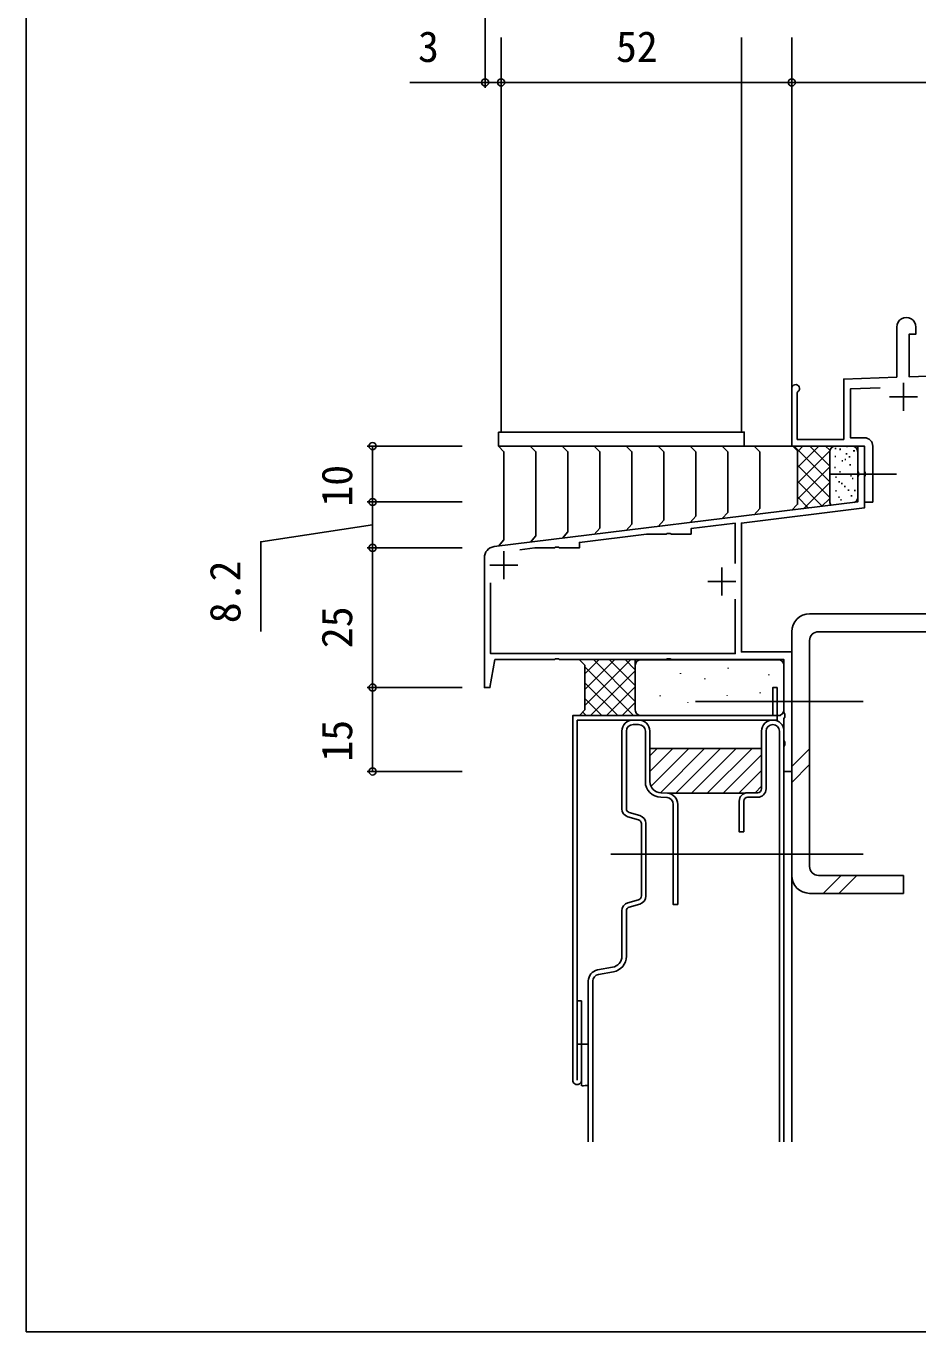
# Model space of a CAD drawing. Units: millimetres, scale not verified. Extents: x -438 to 438, y -233 to 230.
# Drawn here: x -436.9 to -277.3, y -232.9 to 0.7 of the extents above; entities that cross this region are included whole.
import ezdxf
from ezdxf.enums import TextEntityAlignment as Align

# ---------------------------------------------------------------- set-up
doc = ezdxf.new("R2010")
doc.units = ezdxf.units.MM
doc.header["$LTSCALE"] = 2
for name, color, linetype in [('0-2_YKK_11', 7, 'Continuous'), ('0-3_YKK_11E', 7, 'Continuous'), ('0-4_YKK_12', 2, 'Continuous'), ('0-5_YKK_13', 4, 'Continuous'), ('0-6_YKK_D', 6, 'Continuous'), ('0-7_YKK_ZWAK', 7, 'Continuous'), ('0-8_YSS_K', 3, 'Continuous')]:
    doc.layers.add(name, color=color, linetype=linetype)
doc.styles.add('ＭＳ ゴシック', font='')
doc.styles.get('ＭＳ ゴシック').set_extended_font_data('MS Gothic')

msp = doc.modelspace()

# ---------------------------------------------------------------- linework, layer by layer
at = {"layer": '0-2_YKK_11'}
for p, q in [((-321.625, -90.041), (-321.441, -90.161)), ((-351.4, -93.21), (-351.4, -98.21)), ((-341.625, -92.496), (-341.441, -92.616)), ((-353.9, -95.71), (-348.9, -95.71)), ((-312.4, -96.113), (-312.4, -101.113)), ((-314.9, -98.613), (-309.9, -98.613)), ((-341.441, -112.613), (-341.625, -112.493)), ((-322.358, -112.613), (-341.441, -112.613)), ((-321.441, -112.613), (-321.625, -112.493)), ((-301.3, -128.133), (-301.15, -127.873))]:
    msp.add_line(p, q, dxfattribs=at)
for points in [[(-287.95, -79.673), (-287.95, -79.153), (-288.1, -78.894), (-288.1, -74.413), (-286.9, -74.413), (-286.9, -85.473), (-308.9, -88.174), (-308.9, -111.213), (-299.9, -111.213), (-299.9, -132.613), (-301.3, -132.613), (-301.3, -128.133)], [(-353.143, -92.397), (-288.1, -84.411), (-288.1, -79.933), (-287.95, -79.673)], [(-321.441, -90.161), (-317.9, -90.161), (-317.9, -89.178), (-310, -88.208), (-310, -95.438)], [(-341.441, -92.616), (-337.899, -92.616), (-337.899, -91.634), (-325.9, -90.161), (-322.358, -90.161)], [(-322.358, -90.161), (-322.175, -90.041), (-321.625, -90.041)], [(-348.541, -92.941), (-345.899, -92.616), (-342.358, -92.616)], [(-342.358, -92.616), (-342.175, -92.496), (-341.625, -92.496)], [(-342.358, -112.613), (-353.018, -112.613), (-353.9, -117.613), (-354.9, -117.613), (-354.9, -94.383)], [(-310, -101.788), (-310, -111.513), (-353.8, -111.513), (-353.8, -98.885)], [(-341.625, -112.493), (-342.175, -112.493), (-342.358, -112.613)], [(-321.625, -112.493), (-322.175, -112.493), (-322.358, -112.613)], [(-301.15, -122.873), (-301.15, -122.353), (-301.3, -122.094), (-301.3, -112.613), (-321.441, -112.613)], [(-301.15, -127.873), (-301.15, -127.353), (-301.3, -127.094), (-301.3, -123.133), (-301.15, -122.873)]]:
    msp.add_lwpolyline(points, dxfattribs=at)
msp.add_arc((-352.9, -94.383), 2, 96.99998, 180.00002, dxfattribs=at)
at = {"layer": '0-3_YKK_11E'}
for p, q in [((-279.9, -63.113), (-279.9, -68.113)), ((-282.4, -65.613), (-277.4, -65.613))]:
    msp.add_line(p, q, dxfattribs=at)
for points in [[(-277.7, -53.113), (-277.7, -54.413), (-278.9, -54.413), (-278.9, -62.005), (-261.963, -61.413), (-240.1, -61.413), (-224.4, -54.413), (-224.4, -52.913), (-223.4, -52.913), (-223.4, -54.413), (-219.4, -54.413), (-219.4, -38.613), (-223.4, -38.613), (-223.4, -40.913), (-224.4, -40.913), (-224.4, -38.613), (-240.1, -38.613), (-240.1, -43.413)], [(-298.78, -64.673), (-298.9, -64.913), (-298.9, -73.213), (-290.6, -73.213), (-290.6, -62.413), (-281.1, -62.081), (-281.1, -53.113)], [(-285.4, -74.413), (-285.4, -84.413), (-286.9, -84.413), (-286.9, -79.871), (-286.78, -79.688), (-286.78, -79.138), (-286.9, -78.955), (-286.9, -74.413), (-299.9, -74.413), (-299.9, -64.113)], [(-284.088, -63.987), (-289.4, -64.172), (-289.4, -72.913), (-286.9, -72.913)]]:
    msp.add_lwpolyline(points, dxfattribs=at)
for centre, radius, start, end in [((-279.4, -53.113), 1.7, 359.99999, 180.00001), ((-299.2, -64.113), 0.7, 306.86989, 180), ((-286.9, -74.413), 1.5, 0.00001, 89.99999)]:
    msp.add_arc(centre, radius, start, end, dxfattribs=at)
at = {"layer": '0-4_YKK_12'}
for p, q in [((-351.9, -71.914), (-351.9, -1.313)), ((-308.9, -1.313), (-308.9, -71.914)), ((-299.9, -1.313), (-299.9, -64.16))]:
    msp.add_line(p, q, dxfattribs=at)
at = {"layer": '0-5_YKK_13'}
for p, q in [((-293.1, -79.413), (-281.6, -79.413)), ((-292.65, -79.413), (-281.15, -79.413)), ((-317.1, -120.115), (-287.1, -120.115)), ((-332.27, -147.413), (-287.1, -147.413))]:
    msp.add_line(p, q, dxfattribs=at)
msp.add_lwpolyline([(-352.4, -71.914), (-308.4, -71.914), (-308.4, -74.414), (-352.4, -74.414)], close=True, dxfattribs=at)
at = {"layer": '0-6_YKK_D'}
for p, q in [((-354.776, 28.589), (-354.776, -10.355)), ((-354.776, -9.355), (-368.222, -9.355)), ((-351.9, -9.355), (-354.776, -9.355)), ((-351.9, -9.355), (-349.35, -9.355)), ((-358.9, -74.413), (-375.9, -74.413)), ((-374.9, -74.413), (-374.9, -84.411)), ((-358.9, -84.411), (-375.9, -84.411)), ((-358.9, -84.411), (-375.9, -84.411)), ((-374.9, -92.613), (-374.9, -84.411)), ((-358.9, -92.613), (-375.9, -92.613)), ((-358.9, -92.613), (-375.9, -92.613)), ((-374.9, -92.613), (-374.9, -117.613)), ((-358.9, -117.613), (-375.9, -117.613)), ((-358.9, -117.613), (-375.9, -117.613)), ((-374.9, -132.613), (-374.9, -117.613)), ((-358.9, -132.613), (-375.9, -132.613))]:
    msp.add_line(p, q, dxfattribs=at)
for points in [[(-199.9, -9.355), (-299.9, -9.355), (-351.9, -9.355)], [(-374.9, -88.512), (-394.9, -91.53), (-394.9, -107.59)]]:
    msp.add_lwpolyline(points, dxfattribs=at)
for centre in [(-354.776, -9.355), (-351.9, -9.355), (-351.9, -9.355), (-299.9, -9.355), (-299.9, -9.355), (-374.9, -74.413), (-374.9, -84.411), (-374.9, -84.411), (-374.9, -92.613), (-374.9, -92.613), (-374.9, -117.613), (-374.9, -117.613), (-374.9, -132.613)]:
    msp.add_circle(centre, 0.637, dxfattribs=at)
at = {"layer": '0-7_YKK_ZWAK'}
msp.add_line((-436.9, 195.645), (-436.9, -232.855), dxfattribs=at)
msp.add_lwpolyline([(-436.9, -232.855), (438.1, -232.855), (438.1, 195.645)], dxfattribs=at)
at = {"layer": '0-8_YSS_K'}
for p, q in [((-352.4, -74.414), (-299.6, -74.413)), ((-299.899, -74.237), (-298.899, -75.237)), ((-299.49, -74.413), (-293.1, -80.803)), ((-298.899, -75.414), (-297.898, -74.413)), ((-298.899, -78.243), (-295.07, -74.413)), ((-296.661, -74.413), (-293.1, -77.975)), ((-293.833, -74.413), (-293.1, -75.146)), ((-292.1, -74.413), (-289.1, -74.413)), ((-290.106, -74.47), (-289.906, -74.47)), ((-298.899, -75.237), (-298.899, -84.866)), ((-298.899, -81.071), (-293.1, -75.272)), ((-293.1, -75.413), (-293.1, -84.295)), ((-292.21, -76.267), (-292.01, -76.267)), ((-292.166, -74.864), (-291.966, -74.864)), ((-291.377, -74.996), (-291.177, -74.996)), ((-291.333, -74.952), (-291.133, -74.952)), ((-290.939, -77.056), (-290.739, -77.056)), ((-290.413, -76.837), (-290.213, -76.837)), ((-290.194, -75.785), (-289.994, -75.785)), ((-289.668, -76.354), (-289.468, -76.354)), ((-288.879, -75.259), (-288.679, -75.259)), ((-288.835, -75.259), (-288.635, -75.259)), ((-288.1, -75.413), (-288.1, -84.295)), ((-298.899, -77.832), (-293.1, -83.632)), ((-298.899, -83.899), (-293.1, -78.1)), ((-292.254, -78.239), (-292.054, -78.239)), ((-291.377, -79.028), (-291.177, -79.028)), ((-289.537, -77.757), (-289.337, -77.757)), ((-298.899, -80.661), (-294.372, -85.188)), ((-297.777, -85.606), (-293.1, -80.928)), ((-292.429, -79.422), (-292.229, -79.422)), ((-292.079, -79.992), (-291.879, -79.992)), ((-291.509, -80.825), (-291.309, -80.825)), ((-291.027, -81.132), (-290.827, -81.132)), ((-290.501, -81.658), (-290.301, -81.658)), ((-290.238, -79.422), (-290.038, -79.422)), ((-289.405, -79.729), (-289.205, -79.729)), ((-289.098, -80.211), (-288.898, -80.211)), ((-298.899, -83.489), (-296.891, -85.497)), ((-294.553, -85.21), (-293.1, -83.757)), ((-292.079, -82.403), (-291.879, -82.403)), ((-291.553, -83.542), (-291.353, -83.542)), ((-291.202, -84.024), (-291.002, -84.024)), ((-289.843, -82.271), (-289.643, -82.271)), ((-289.317, -83.323), (-289.117, -83.323)), ((-288.704, -82.359), (-288.504, -82.359)), ((-298.9, -84.866), (-299.9, -85.866)), ((-203.1, -104.413), (-296.7, -104.413)), ((-299.9, -107.613), (-299.9, -151.213)), ((-296.7, -109.213), (-296.7, -149.613)), ((-204.7, -107.613), (-295.1, -107.613)), ((-337.9, -112.617), (-336.9, -113.617)), ((-336.9, -120.797), (-328.716, -112.613)), ((-336.9, -117.969), (-331.544, -112.613)), ((-336.9, -115.14), (-334.373, -112.613)), ((-336.9, -121.617), (-336.9, -113.617)), ((-336.9, -113.915), (-328.198, -122.617)), ((-335.373, -112.613), (-327.9, -120.087)), ((-332.545, -112.613), (-327.9, -117.258)), ((-329.716, -112.613), (-327.9, -114.43)), ((-327.9, -121.617), (-327.9, -112.613)), ((-326.9, -112.617), (-301.9, -112.617)), ((-323.907, -112.683), (-323.907, -112.783)), ((-311.305, -114.075), (-311.305, -114.175)), ((-301.3, -121.617), (-301.3, -113.611)), ((-336.9, -116.743), (-331.026, -122.617)), ((-335.891, -122.617), (-327.9, -114.626)), ((-319.823, -115.031), (-319.823, -115.131)), ((-315.477, -115.988), (-315.477, -116.088)), ((-304.005, -115.292), (-304.005, -115.392)), ((-333.063, -122.617), (-327.9, -117.454)), ((-323.473, -119.032), (-323.473, -119.132)), ((-311.479, -118.945), (-311.479, -119.045)), ((-305.569, -118.51), (-305.569, -118.61)), ((-302.5, -117.613), (-302.5, -123.417)), ((-336.9, -119.572), (-333.855, -122.617)), ((-330.234, -122.617), (-327.9, -120.283)), ((-318.519, -120.249), (-318.519, -120.349)), ((-338.3, -123.417), (-338.3, -187.817)), ((-302.5, -123.417), (-338.3, -123.417)), ((-337.9, -122.617), (-336.9, -121.617)), ((-337.292, -122.009), (-336.683, -122.617)), ((-327.297, -123.413), (-328.297, -123.413)), ((-326.9, -122.617), (-301.9, -122.617)), ((-330.297, -139.282), (-330.297, -125.413)), ((-329.497, -139.282), (-329.497, -125.413)), ((-327.297, -124.213), (-328.297, -124.213)), ((-326.097, -134.413), (-326.097, -125.413)), ((-325.297, -134.413), (-325.297, -125.413)), ((-305.297, -135.713), (-305.297, -125.413)), ((-304.497, -135.713), (-304.497, -125.413)), ((-302.097, -125.413), (-302.097, -198.855)), ((-301.297, -125.413), (-301.297, -198.855)), ((-325.297, -128.496), (-305.297, -128.496)), ((-325.297, -132.643), (-321.15, -128.496)), ((-325.297, -129.814), (-323.978, -128.496)), ((-325.101, -135.276), (-318.322, -128.496)), ((-323.407, -136.41), (-315.493, -128.496)), ((-320.665, -136.496), (-312.665, -128.496)), ((-317.836, -136.496), (-309.836, -128.496)), ((-315.008, -136.496), (-307.008, -128.496)), ((-312.179, -136.496), (-305.297, -129.613)), ((-296.7, -128.544), (-299.9, -131.744)), ((-309.351, -136.496), (-305.297, -132.442)), ((-296.7, -131.372), (-299.9, -134.572)), ((-299.9, -132.592), (-299.9, -198.855)), ((-306.44, -136.413), (-305.297, -135.27)), ((-322.21, -137.294), (-323.328, -137.213)), ((-322.152, -136.496), (-323.297, -136.413)), ((-322.152, -136.496), (-308.289, -136.496)), ((-307.797, -136.413), (-305.997, -136.413)), ((-305.997, -137.213), (-307.797, -137.213)), ((-307.297, -137.213), (-307.322, -137.213)), ((-327.085, -140.499), (-328.989, -139.955)), ((-320.297, -138.491), (-320.297, -156.41)), ((-308.497, -137.913), (-308.497, -143.413)), ((-327.305, -141.268), (-329.209, -140.724)), ((-326.797, -141.941), (-326.797, -154.885)), ((-325.997, -154.885), (-325.997, -141.913)), ((-295.1, -151.213), (-279.9, -151.213)), ((-291.085, -151.213), (-294.285, -154.413)), ((-288.257, -151.213), (-291.457, -154.413)), ((-279.9, -151.213), (-279.9, -154.413)), ((-327.305, -155.558), (-329.209, -156.102)), ((-327.085, -156.327), (-328.989, -156.871)), ((-296.7, -154.413), (-279.9, -154.413)), ((-330.297, -157.545), (-330.297, -165.677)), ((-329.497, -157.544), (-329.497, -165.677)), ((-331.95, -167.647), (-334.644, -168.122)), ((-336.297, -170.091), (-336.297, -198.855)), ((-335.497, -170.091), (-335.497, -198.855)), ((-331.811, -168.434), (-334.505, -168.91)), ((-337.5, -173.617), (-338.3, -173.617)), ((-337.5, -173.617), (-337.5, -187.817)), ((-338.3, -181.417), (-336.3, -181.417)), ((-337.5, -188.855), (-337.5, -184.417))]:
    msp.add_line(p, q, dxfattribs=at)
for points in [[(-352.4, -74.414), (-351.4, -75.414), (-351.4, -91.183), (-352.392, -92.305)], [(-346.677, -74.414), (-345.677, -75.414), (-345.677, -90.481), (-346.67, -91.603)], [(-340.955, -74.414), (-339.955, -75.414), (-339.955, -89.778), (-340.948, -90.9)], [(-335.233, -74.414), (-334.233, -75.414), (-334.233, -89.076), (-335.226, -90.197)], [(-329.511, -74.414), (-328.511, -75.414), (-328.511, -88.373), (-329.503, -89.495)], [(-323.789, -74.414), (-322.789, -75.414), (-322.789, -87.67), (-323.781, -88.792)], [(-318.066, -74.414), (-317.066, -75.414), (-317.066, -86.968), (-318.059, -88.09)], [(-312.344, -74.414), (-311.344, -75.414), (-311.344, -86.265), (-312.337, -87.387)], [(-306.622, -74.414), (-305.622, -75.414), (-305.622, -85.563), (-306.614, -86.684)], [(-302.5, -117.613), (-303.3, -117.613), (-303.3, -122.617), (-339.1, -122.617), (-339.1, -187.817)], [(-321.097, -138.491), (-321.097, -156.41), (-320.297, -156.41)], [(-309.297, -137.913), (-309.297, -143.413), (-308.497, -143.413)]]:
    msp.add_lwpolyline(points, dxfattribs=at)
for centre, radius, start, end in [((-292.1, -75.413), 1, 90, 180), ((-289.1, -75.413), 1, 0, 90), ((-289.1, -83.595), 1, 297.20363, 0), ((-292.1, -84.295), 1, 180, 224.53868), ((-296.7, -107.613), 3.2, 90, 180), ((-295.1, -109.213), 1.6, 90, 180), ((-326.9, -113.617), 1, 89.99979, 179.99979), ((-302.3, -113.617), 1, 359.99979, 89.99979), ((-328.297, -125.413), 2, 90, 180), ((-326.9, -121.617), 1, 179.99979, 269.99979), ((-327.297, -125.413), 2, 0, 90), ((-303.297, -125.413), 2, 0, 180), ((-302.3, -121.617), 1, 269.99979, 359.99979), ((-328.297, -125.413), 1.2, 90, 180), ((-327.297, -125.413), 1.2, 0, 90), ((-303.297, -125.413), 1.2, 0, 180), ((-323.297, -134.413), 2.8, 180, 269.36099), ((-323.297, -134.413), 2, 180, 270), ((-322.297, -138.491), 1.2, 0, 85.85666), ((-322.297, -138.491), 2, 0, 85.85666), ((-307.797, -137.913), 1.5, 90, 180), ((-307.797, -137.913), 0.7, 90, 180), ((-305.997, -135.713), 1.5, 270, 0), ((-305.997, -135.713), 0.7, 270, 0), ((-328.797, -139.282), 1.5, 180, 254.05386), ((-328.797, -139.282), 0.7, 180, 254.05775), ((-327.497, -141.941), 0.7, 0, 74.05775), ((-327.497, -141.941), 1.5, 0, 74.05386), ((-296.7, -151.213), 3.2, 180, 270), ((-295.1, -149.613), 1.6, 180, 270), ((-328.797, -157.545), 1.5, 105.94614, 180), ((-327.497, -154.885), 0.7, 285.94225, 0), ((-327.497, -154.885), 1.5, 285.94614, 0), ((-328.797, -157.544), 0.7, 105.94225, 180), ((-332.297, -165.677), 2, 279.99956, 0), ((-332.297, -165.677), 2.8, 279.99956, 0), ((-334.297, -170.091), 2, 99.99956, 180), ((-334.297, -170.091), 1.2, 99.99956, 180), ((-338.3, -187.817), 0.8, 179.99979, 359.99979), ((-335.456, -206.889), 18.152, 92.66479, 96.39503)]:
    msp.add_arc(centre, radius, start, end, dxfattribs=at)

# ---------------------------------------------------------------- texts
at = {"layer": '0-6_YKK_D', "style": 'ＭＳ ゴシック'}
for s, p in [('3', (-366.776, -7.355)), ('52', (-331.354, -7.355))]:
    msp.add_text(s, height=5.499, dxfattribs=at).set_placement(p, align=Align.BOTTOM_LEFT)
for s, p in [('10', (-376.9, -85.25)), ('8.2', (-396.9, -106.101)), ('25', (-376.9, -110.568)), ('15', (-376.9, -130.866))]:
    msp.add_text(s, height=5.499, rotation=90, dxfattribs=at).set_placement(p, align=Align.BOTTOM_LEFT)

doc.saveas('drawing.dxf')
